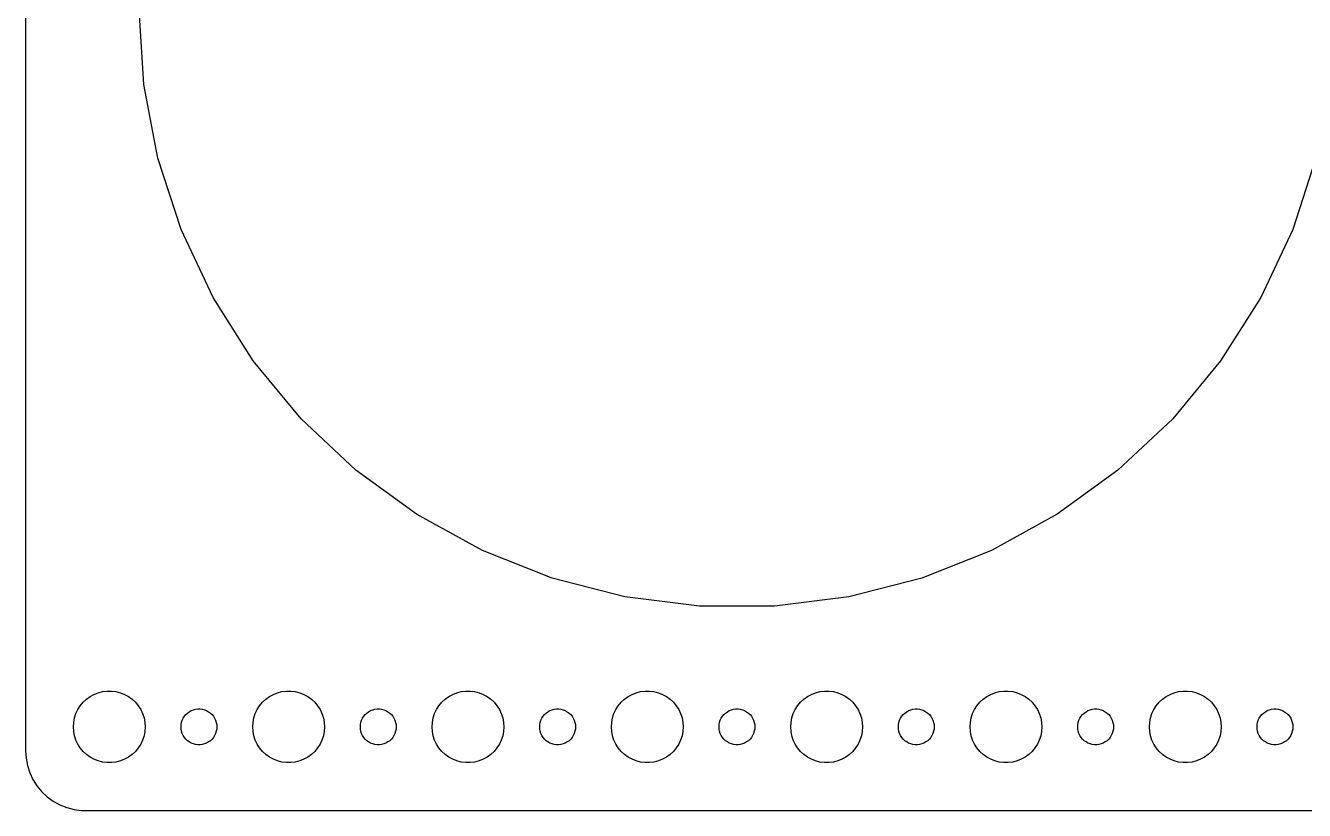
# Model space of a CAD drawing. Header units: metres. Extents: x -217 to 217, y -67 to 67.
# Drawn here: x -217 to -110, y -67 to -1.3 of the extents above; entities that cross this region are included whole.
import ezdxf

# ---------------------------------------------------------------- set-up
doc = ezdxf.new("R2010")
doc.units = ezdxf.units.M

msp = doc.modelspace()

# ---------------------------------------------------------------- linework, layer by layer
for p, q in [((-217, 62), (-217, -62)), ((-207.106, -6.26665), (-207.5, 0)), ((-205.929, -12.4345), (-207.106, -6.26665)), ((-203.989, -18.4062), (-205.929, -12.4345)), ((-109.071, -12.4345), (-111.011, -18.4062)), ((-201.315, -24.0877), (-203.989, -18.4062)), ((-111.011, -18.4062), (-113.685, -24.0877)), ((-197.951, -29.3893), (-201.315, -24.0877)), ((-113.685, -24.0877), (-117.049, -29.3893)), ((-193.948, -34.2274), (-197.951, -29.3893)), ((-117.049, -29.3893), (-121.052, -34.2274)), ((-189.371, -38.5257), (-193.948, -34.2274)), ((-121.052, -34.2274), (-125.629, -38.5257)), ((-184.291, -42.2164), (-189.371, -38.5257)), ((-125.629, -38.5257), (-130.709, -42.2164)), ((-178.789, -45.2413), (-184.291, -42.2164)), ((-130.709, -42.2164), (-136.211, -45.2413)), ((-172.951, -47.5528), (-178.789, -45.2413)), ((-136.211, -45.2413), (-142.049, -47.5528)), ((-166.869, -49.1143), (-172.951, -47.5528)), ((-142.049, -47.5528), (-148.131, -49.1143)), ((-160.64, -49.9013), (-166.869, -49.1143)), ((-148.131, -49.1143), (-154.36, -49.9013)), ((-154.36, -49.9013), (-160.64, -49.9013)), ((-212.187, -57.9464), (-211.912, -57.6885)), ((-211.912, -57.6885), (-211.607, -57.467)), ((-211.607, -57.467), (-211.277, -57.2855)), ((-211.277, -57.2855), (-210.927, -57.1468)), ((-210.927, -57.1468), (-210.562, -57.0531)), ((-210.562, -57.0531), (-210.188, -57.0059)), ((-210.188, -57.0059), (-209.812, -57.0059)), ((-209.812, -57.0059), (-209.438, -57.0531)), ((-209.438, -57.0531), (-209.073, -57.1468)), ((-209.073, -57.1468), (-208.723, -57.2855)), ((-208.723, -57.2855), (-208.393, -57.467)), ((-208.393, -57.467), (-208.088, -57.6885)), ((-208.088, -57.6885), (-207.813, -57.9464)), ((-197.187, -57.9464), (-196.912, -57.6885)), ((-196.912, -57.6885), (-196.607, -57.467)), ((-196.607, -57.467), (-196.277, -57.2855)), ((-196.277, -57.2855), (-195.927, -57.1468)), ((-195.927, -57.1468), (-195.562, -57.0531)), ((-195.562, -57.0531), (-195.188, -57.0059)), ((-195.188, -57.0059), (-194.812, -57.0059)), ((-194.812, -57.0059), (-194.438, -57.0531)), ((-194.438, -57.0531), (-194.073, -57.1468)), ((-194.073, -57.1468), (-193.723, -57.2855)), ((-193.723, -57.2855), (-193.393, -57.467)), ((-193.393, -57.467), (-193.088, -57.6885)), ((-193.088, -57.6885), (-192.813, -57.9464)), ((-182.187, -57.9464), (-181.912, -57.6885)), ((-181.912, -57.6885), (-181.607, -57.467)), ((-181.607, -57.467), (-181.277, -57.2855)), ((-181.277, -57.2855), (-180.927, -57.1468)), ((-180.927, -57.1468), (-180.562, -57.0531)), ((-180.562, -57.0531), (-180.188, -57.0059)), ((-180.188, -57.0059), (-179.812, -57.0059)), ((-179.812, -57.0059), (-179.438, -57.0531)), ((-179.438, -57.0531), (-179.073, -57.1468)), ((-179.073, -57.1468), (-178.723, -57.2855)), ((-178.723, -57.2855), (-178.393, -57.467)), ((-178.393, -57.467), (-178.088, -57.6885)), ((-178.088, -57.6885), (-177.813, -57.9464)), ((-167.187, -57.9464), (-166.912, -57.6885)), ((-166.912, -57.6885), (-166.607, -57.467)), ((-166.607, -57.467), (-166.277, -57.2855)), ((-166.277, -57.2855), (-165.927, -57.1468)), ((-165.927, -57.1468), (-165.562, -57.0531)), ((-165.562, -57.0531), (-165.188, -57.0059)), ((-165.188, -57.0059), (-164.812, -57.0059)), ((-164.812, -57.0059), (-164.438, -57.0531)), ((-164.438, -57.0531), (-164.073, -57.1468)), ((-164.073, -57.1468), (-163.723, -57.2855)), ((-163.723, -57.2855), (-163.393, -57.467)), ((-163.393, -57.467), (-163.088, -57.6885)), ((-163.088, -57.6885), (-162.813, -57.9464)), ((-152.187, -57.9464), (-151.912, -57.6885)), ((-151.912, -57.6885), (-151.607, -57.467)), ((-151.607, -57.467), (-151.277, -57.2855)), ((-151.277, -57.2855), (-150.927, -57.1468)), ((-150.927, -57.1468), (-150.562, -57.0531)), ((-150.562, -57.0531), (-150.188, -57.0059)), ((-150.188, -57.0059), (-149.812, -57.0059)), ((-149.812, -57.0059), (-149.438, -57.0531)), ((-149.438, -57.0531), (-149.073, -57.1468)), ((-149.073, -57.1468), (-148.723, -57.2855)), ((-148.723, -57.2855), (-148.393, -57.467)), ((-148.393, -57.467), (-148.088, -57.6885)), ((-148.088, -57.6885), (-147.813, -57.9464)), ((-137.187, -57.9464), (-136.912, -57.6885)), ((-136.912, -57.6885), (-136.607, -57.467)), ((-136.607, -57.467), (-136.277, -57.2855)), ((-136.277, -57.2855), (-135.927, -57.1468)), ((-135.927, -57.1468), (-135.562, -57.0531)), ((-135.562, -57.0531), (-135.188, -57.0059)), ((-135.188, -57.0059), (-134.812, -57.0059)), ((-134.812, -57.0059), (-134.438, -57.0531)), ((-134.438, -57.0531), (-134.073, -57.1468)), ((-134.073, -57.1468), (-133.723, -57.2855)), ((-133.723, -57.2855), (-133.393, -57.467)), ((-133.393, -57.467), (-133.088, -57.6885)), ((-133.088, -57.6885), (-132.813, -57.9464)), ((-122.187, -57.9464), (-121.912, -57.6885)), ((-121.912, -57.6885), (-121.607, -57.467)), ((-121.607, -57.467), (-121.277, -57.2855)), ((-121.277, -57.2855), (-120.927, -57.1468)), ((-120.927, -57.1468), (-120.562, -57.0531)), ((-120.562, -57.0531), (-120.188, -57.0059)), ((-120.188, -57.0059), (-119.812, -57.0059)), ((-119.812, -57.0059), (-119.438, -57.0531)), ((-119.438, -57.0531), (-119.073, -57.1468)), ((-119.073, -57.1468), (-118.723, -57.2855)), ((-118.723, -57.2855), (-118.393, -57.467)), ((-118.393, -57.467), (-118.088, -57.6885)), ((-118.088, -57.6885), (-117.813, -57.9464)), ((-212.789, -58.8956), (-212.629, -58.5547)), ((-212.629, -58.5547), (-212.427, -58.2366)), ((-212.427, -58.2366), (-212.187, -57.9464)), ((-207.813, -57.9464), (-207.573, -58.2366)), ((-207.573, -58.2366), (-207.371, -58.5547)), ((-207.371, -58.5547), (-207.211, -58.8956)), ((-203.456, -58.8442), (-203.304, -58.7335)), ((-203.304, -58.7335), (-203.139, -58.6428)), ((-203.139, -58.6428), (-202.964, -58.5734)), ((-202.964, -58.5734), (-202.781, -58.5266)), ((-202.781, -58.5266), (-202.594, -58.503)), ((-202.594, -58.503), (-202.406, -58.503)), ((-202.406, -58.503), (-202.219, -58.5266)), ((-202.219, -58.5266), (-202.036, -58.5734)), ((-202.036, -58.5734), (-201.861, -58.6428)), ((-201.861, -58.6428), (-201.696, -58.7335)), ((-201.696, -58.7335), (-201.544, -58.8442)), ((-197.789, -58.8956), (-197.629, -58.5547)), ((-197.629, -58.5547), (-197.427, -58.2366)), ((-197.427, -58.2366), (-197.187, -57.9464)), ((-192.813, -57.9464), (-192.573, -58.2366)), ((-192.573, -58.2366), (-192.371, -58.5547)), ((-192.371, -58.5547), (-192.211, -58.8956)), ((-188.456, -58.8442), (-188.304, -58.7335)), ((-188.304, -58.7335), (-188.139, -58.6428)), ((-188.139, -58.6428), (-187.964, -58.5734)), ((-187.964, -58.5734), (-187.781, -58.5266)), ((-187.781, -58.5266), (-187.594, -58.503)), ((-187.594, -58.503), (-187.406, -58.503)), ((-187.406, -58.503), (-187.219, -58.5266)), ((-187.219, -58.5266), (-187.036, -58.5734)), ((-187.036, -58.5734), (-186.861, -58.6428)), ((-186.861, -58.6428), (-186.696, -58.7335)), ((-186.696, -58.7335), (-186.544, -58.8442)), ((-182.789, -58.8956), (-182.629, -58.5547)), ((-182.629, -58.5547), (-182.427, -58.2366)), ((-182.427, -58.2366), (-182.187, -57.9464)), ((-177.813, -57.9464), (-177.573, -58.2366)), ((-177.573, -58.2366), (-177.371, -58.5547)), ((-177.371, -58.5547), (-177.211, -58.8956)), ((-173.456, -58.8442), (-173.304, -58.7335)), ((-173.304, -58.7335), (-173.139, -58.6428)), ((-173.139, -58.6428), (-172.964, -58.5734)), ((-172.964, -58.5734), (-172.781, -58.5266)), ((-172.781, -58.5266), (-172.594, -58.503)), ((-172.594, -58.503), (-172.406, -58.503)), ((-172.406, -58.503), (-172.219, -58.5266)), ((-172.219, -58.5266), (-172.036, -58.5734)), ((-172.036, -58.5734), (-171.861, -58.6428)), ((-171.861, -58.6428), (-171.696, -58.7335)), ((-171.696, -58.7335), (-171.544, -58.8442)), ((-167.789, -58.8956), (-167.629, -58.5547)), ((-167.629, -58.5547), (-167.427, -58.2366)), ((-167.427, -58.2366), (-167.187, -57.9464)), ((-162.813, -57.9464), (-162.573, -58.2366)), ((-162.573, -58.2366), (-162.371, -58.5547)), ((-162.371, -58.5547), (-162.211, -58.8956)), ((-158.456, -58.8442), (-158.304, -58.7335)), ((-158.304, -58.7335), (-158.139, -58.6428)), ((-158.139, -58.6428), (-157.964, -58.5734)), ((-157.964, -58.5734), (-157.781, -58.5266)), ((-157.781, -58.5266), (-157.594, -58.503)), ((-157.594, -58.503), (-157.406, -58.503)), ((-157.406, -58.503), (-157.219, -58.5266)), ((-157.219, -58.5266), (-157.036, -58.5734)), ((-157.036, -58.5734), (-156.861, -58.6428)), ((-156.861, -58.6428), (-156.696, -58.7335)), ((-156.696, -58.7335), (-156.544, -58.8442)), ((-152.789, -58.8956), (-152.629, -58.5547)), ((-152.629, -58.5547), (-152.427, -58.2366)), ((-152.427, -58.2366), (-152.187, -57.9464)), ((-147.813, -57.9464), (-147.573, -58.2366)), ((-147.573, -58.2366), (-147.371, -58.5547)), ((-147.371, -58.5547), (-147.211, -58.8956)), ((-143.456, -58.8442), (-143.304, -58.7335)), ((-143.304, -58.7335), (-143.139, -58.6428)), ((-143.139, -58.6428), (-142.964, -58.5734)), ((-142.964, -58.5734), (-142.781, -58.5266)), ((-142.781, -58.5266), (-142.594, -58.503)), ((-142.594, -58.503), (-142.406, -58.503)), ((-142.406, -58.503), (-142.219, -58.5266)), ((-142.219, -58.5266), (-142.036, -58.5734)), ((-142.036, -58.5734), (-141.861, -58.6428)), ((-141.861, -58.6428), (-141.696, -58.7335)), ((-141.696, -58.7335), (-141.544, -58.8442)), ((-137.789, -58.8956), (-137.629, -58.5547)), ((-137.629, -58.5547), (-137.427, -58.2366)), ((-137.427, -58.2366), (-137.187, -57.9464)), ((-132.813, -57.9464), (-132.573, -58.2366)), ((-132.573, -58.2366), (-132.371, -58.5547)), ((-132.371, -58.5547), (-132.211, -58.8956)), ((-128.456, -58.8442), (-128.304, -58.7335)), ((-128.304, -58.7335), (-128.139, -58.6428)), ((-128.139, -58.6428), (-127.964, -58.5734)), ((-127.964, -58.5734), (-127.781, -58.5266)), ((-127.781, -58.5266), (-127.594, -58.503)), ((-127.594, -58.503), (-127.406, -58.503)), ((-127.406, -58.503), (-127.219, -58.5266)), ((-127.219, -58.5266), (-127.036, -58.5734)), ((-127.036, -58.5734), (-126.861, -58.6428)), ((-126.861, -58.6428), (-126.696, -58.7335)), ((-126.696, -58.7335), (-126.544, -58.8442)), ((-122.789, -58.8956), (-122.629, -58.5547)), ((-122.629, -58.5547), (-122.427, -58.2366)), ((-122.427, -58.2366), (-122.187, -57.9464)), ((-117.813, -57.9464), (-117.573, -58.2366)), ((-117.573, -58.2366), (-117.371, -58.5547)), ((-117.371, -58.5547), (-117.211, -58.8956)), ((-113.456, -58.8442), (-113.304, -58.7335)), ((-113.304, -58.7335), (-113.139, -58.6428)), ((-113.139, -58.6428), (-112.964, -58.5734)), ((-112.964, -58.5734), (-112.781, -58.5266)), ((-112.781, -58.5266), (-112.594, -58.503)), ((-112.594, -58.503), (-112.406, -58.503)), ((-112.406, -58.503), (-112.219, -58.5266)), ((-112.219, -58.5266), (-112.036, -58.5734)), ((-112.036, -58.5734), (-111.861, -58.6428)), ((-111.861, -58.6428), (-111.696, -58.7335)), ((-111.696, -58.7335), (-111.544, -58.8442)), ((-213, -60), (-212.976, -59.624)), ((-212.976, -59.624), (-212.906, -59.2539)), ((-212.906, -59.2539), (-212.789, -58.8956)), ((-207.211, -58.8956), (-207.094, -59.2539)), ((-207.094, -59.2539), (-207.024, -59.624)), ((-207.024, -59.624), (-207, -60)), ((-204, -60), (-203.988, -59.812)), ((-203.988, -59.812), (-203.953, -59.627)), ((-203.953, -59.627), (-203.895, -59.4478)), ((-203.895, -59.4478), (-203.814, -59.2774)), ((-203.814, -59.2774), (-203.714, -59.1183)), ((-203.714, -59.1183), (-203.593, -58.9732)), ((-203.593, -58.9732), (-203.456, -58.8442)), ((-201.544, -58.8442), (-201.407, -58.9732)), ((-201.407, -58.9732), (-201.286, -59.1183)), ((-201.286, -59.1183), (-201.186, -59.2774)), ((-201.186, -59.2774), (-201.105, -59.4478)), ((-201.105, -59.4478), (-201.047, -59.627)), ((-201.047, -59.627), (-201.012, -59.812)), ((-201.012, -59.812), (-201, -60)), ((-198, -60), (-197.976, -59.624)), ((-197.976, -59.624), (-197.906, -59.2539)), ((-197.906, -59.2539), (-197.789, -58.8956)), ((-192.211, -58.8956), (-192.094, -59.2539)), ((-192.094, -59.2539), (-192.024, -59.624)), ((-192.024, -59.624), (-192, -60)), ((-189, -60), (-188.988, -59.812)), ((-188.988, -59.812), (-188.953, -59.627)), ((-188.953, -59.627), (-188.895, -59.4478)), ((-188.895, -59.4478), (-188.814, -59.2774)), ((-188.814, -59.2774), (-188.714, -59.1183)), ((-188.714, -59.1183), (-188.593, -58.9732)), ((-188.593, -58.9732), (-188.456, -58.8442)), ((-186.544, -58.8442), (-186.407, -58.9732)), ((-186.407, -58.9732), (-186.286, -59.1183)), ((-186.286, -59.1183), (-186.186, -59.2774)), ((-186.186, -59.2774), (-186.105, -59.4478)), ((-186.105, -59.4478), (-186.047, -59.627)), ((-186.047, -59.627), (-186.012, -59.812)), ((-186.012, -59.812), (-186, -60)), ((-183, -60), (-182.976, -59.624)), ((-182.976, -59.624), (-182.906, -59.2539)), ((-182.906, -59.2539), (-182.789, -58.8956)), ((-177.211, -58.8956), (-177.094, -59.2539)), ((-177.094, -59.2539), (-177.024, -59.624)), ((-177.024, -59.624), (-177, -60)), ((-174, -60), (-173.988, -59.812)), ((-173.988, -59.812), (-173.953, -59.627)), ((-173.953, -59.627), (-173.895, -59.4478)), ((-173.895, -59.4478), (-173.814, -59.2774)), ((-173.814, -59.2774), (-173.714, -59.1183)), ((-173.714, -59.1183), (-173.593, -58.9732)), ((-173.593, -58.9732), (-173.456, -58.8442)), ((-171.544, -58.8442), (-171.407, -58.9732)), ((-171.407, -58.9732), (-171.286, -59.1183)), ((-171.286, -59.1183), (-171.186, -59.2774)), ((-171.186, -59.2774), (-171.105, -59.4478)), ((-171.105, -59.4478), (-171.047, -59.627)), ((-171.047, -59.627), (-171.012, -59.812)), ((-171.012, -59.812), (-171, -60)), ((-168, -60), (-167.976, -59.624)), ((-167.976, -59.624), (-167.906, -59.2539)), ((-167.906, -59.2539), (-167.789, -58.8956)), ((-162.211, -58.8956), (-162.094, -59.2539)), ((-162.094, -59.2539), (-162.024, -59.624)), ((-162.024, -59.624), (-162, -60)), ((-159, -60), (-158.988, -59.812)), ((-158.988, -59.812), (-158.953, -59.627)), ((-158.953, -59.627), (-158.895, -59.4478)), ((-158.895, -59.4478), (-158.814, -59.2774)), ((-158.814, -59.2774), (-158.714, -59.1183)), ((-158.714, -59.1183), (-158.593, -58.9732)), ((-158.593, -58.9732), (-158.456, -58.8442)), ((-156.544, -58.8442), (-156.407, -58.9732)), ((-156.407, -58.9732), (-156.286, -59.1183)), ((-156.286, -59.1183), (-156.186, -59.2774)), ((-156.186, -59.2774), (-156.105, -59.4478)), ((-156.105, -59.4478), (-156.047, -59.627)), ((-156.047, -59.627), (-156.012, -59.812)), ((-156.012, -59.812), (-156, -60)), ((-153, -60), (-152.976, -59.624)), ((-152.976, -59.624), (-152.906, -59.2539)), ((-152.906, -59.2539), (-152.789, -58.8956)), ((-147.211, -58.8956), (-147.094, -59.2539)), ((-147.094, -59.2539), (-147.024, -59.624)), ((-147.024, -59.624), (-147, -60)), ((-144, -60), (-143.988, -59.812)), ((-143.988, -59.812), (-143.953, -59.627)), ((-143.953, -59.627), (-143.895, -59.4478)), ((-143.895, -59.4478), (-143.814, -59.2774)), ((-143.814, -59.2774), (-143.714, -59.1183)), ((-143.714, -59.1183), (-143.593, -58.9732)), ((-143.593, -58.9732), (-143.456, -58.8442)), ((-141.544, -58.8442), (-141.407, -58.9732)), ((-141.407, -58.9732), (-141.286, -59.1183)), ((-141.286, -59.1183), (-141.186, -59.2774)), ((-141.186, -59.2774), (-141.105, -59.4478)), ((-141.105, -59.4478), (-141.047, -59.627)), ((-141.047, -59.627), (-141.012, -59.812)), ((-141.012, -59.812), (-141, -60)), ((-138, -60), (-137.976, -59.624)), ((-137.976, -59.624), (-137.906, -59.2539)), ((-137.906, -59.2539), (-137.789, -58.8956)), ((-132.211, -58.8956), (-132.094, -59.2539)), ((-132.094, -59.2539), (-132.024, -59.624)), ((-132.024, -59.624), (-132, -60)), ((-129, -60), (-128.988, -59.812)), ((-128.988, -59.812), (-128.953, -59.627)), ((-128.953, -59.627), (-128.895, -59.4478)), ((-128.895, -59.4478), (-128.814, -59.2774)), ((-128.814, -59.2774), (-128.714, -59.1183)), ((-128.714, -59.1183), (-128.593, -58.9732)), ((-128.593, -58.9732), (-128.456, -58.8442)), ((-126.544, -58.8442), (-126.407, -58.9732)), ((-126.407, -58.9732), (-126.286, -59.1183)), ((-126.286, -59.1183), (-126.186, -59.2774)), ((-126.186, -59.2774), (-126.105, -59.4478)), ((-126.105, -59.4478), (-126.047, -59.627)), ((-126.047, -59.627), (-126.012, -59.812)), ((-126.012, -59.812), (-126, -60)), ((-123, -60), (-122.976, -59.624)), ((-122.976, -59.624), (-122.906, -59.2539)), ((-122.906, -59.2539), (-122.789, -58.8956)), ((-117.211, -58.8956), (-117.094, -59.2539)), ((-117.094, -59.2539), (-117.024, -59.624)), ((-117.024, -59.624), (-117, -60)), ((-114, -60), (-113.988, -59.812)), ((-113.988, -59.812), (-113.953, -59.627)), ((-113.953, -59.627), (-113.895, -59.4478)), ((-113.895, -59.4478), (-113.814, -59.2774)), ((-113.814, -59.2774), (-113.714, -59.1183)), ((-113.714, -59.1183), (-113.593, -58.9732)), ((-113.593, -58.9732), (-113.456, -58.8442)), ((-111.544, -58.8442), (-111.407, -58.9732)), ((-111.407, -58.9732), (-111.286, -59.1183)), ((-111.286, -59.1183), (-111.186, -59.2774)), ((-111.186, -59.2774), (-111.105, -59.4478)), ((-111.105, -59.4478), (-111.047, -59.627)), ((-111.047, -59.627), (-111.012, -59.812)), ((-111.012, -59.812), (-111, -60)), ((-212.976, -60.376), (-213, -60)), ((-212.906, -60.7461), (-212.976, -60.376)), ((-212.789, -61.1044), (-212.906, -60.7461)), ((-207.094, -60.7461), (-207.211, -61.1044)), ((-207.024, -60.376), (-207.094, -60.7461)), ((-207, -60), (-207.024, -60.376)), ((-203.988, -60.188), (-204, -60)), ((-203.953, -60.373), (-203.988, -60.188)), ((-203.895, -60.5522), (-203.953, -60.373)), ((-203.814, -60.7226), (-203.895, -60.5522)), ((-203.714, -60.8817), (-203.814, -60.7226)), ((-203.593, -61.0268), (-203.714, -60.8817)), ((-201.286, -60.8817), (-201.407, -61.0268)), ((-201.186, -60.7226), (-201.286, -60.8817)), ((-201.105, -60.5522), (-201.186, -60.7226)), ((-201.047, -60.373), (-201.105, -60.5522)), ((-201.012, -60.188), (-201.047, -60.373)), ((-201, -60), (-201.012, -60.188)), ((-197.976, -60.376), (-198, -60)), ((-197.906, -60.7461), (-197.976, -60.376)), ((-197.789, -61.1044), (-197.906, -60.7461)), ((-192.094, -60.7461), (-192.211, -61.1044)), ((-192.024, -60.376), (-192.094, -60.7461)), ((-192, -60), (-192.024, -60.376)), ((-188.988, -60.188), (-189, -60)), ((-188.953, -60.373), (-188.988, -60.188)), ((-188.895, -60.5522), (-188.953, -60.373)), ((-188.814, -60.7226), (-188.895, -60.5522)), ((-188.714, -60.8817), (-188.814, -60.7226)), ((-188.593, -61.0268), (-188.714, -60.8817)), ((-186.286, -60.8817), (-186.407, -61.0268)), ((-186.186, -60.7226), (-186.286, -60.8817)), ((-186.105, -60.5522), (-186.186, -60.7226)), ((-186.047, -60.373), (-186.105, -60.5522)), ((-186.012, -60.188), (-186.047, -60.373)), ((-186, -60), (-186.012, -60.188)), ((-182.976, -60.376), (-183, -60)), ((-182.906, -60.7461), (-182.976, -60.376)), ((-182.789, -61.1044), (-182.906, -60.7461)), ((-177.094, -60.7461), (-177.211, -61.1044)), ((-177.024, -60.376), (-177.094, -60.7461)), ((-177, -60), (-177.024, -60.376)), ((-173.988, -60.188), (-174, -60)), ((-173.953, -60.373), (-173.988, -60.188)), ((-173.895, -60.5522), (-173.953, -60.373)), ((-173.814, -60.7226), (-173.895, -60.5522)), ((-173.714, -60.8817), (-173.814, -60.7226)), ((-173.593, -61.0268), (-173.714, -60.8817)), ((-171.286, -60.8817), (-171.407, -61.0268)), ((-171.186, -60.7226), (-171.286, -60.8817)), ((-171.105, -60.5522), (-171.186, -60.7226)), ((-171.047, -60.373), (-171.105, -60.5522)), ((-171.012, -60.188), (-171.047, -60.373)), ((-171, -60), (-171.012, -60.188)), ((-167.976, -60.376), (-168, -60)), ((-167.906, -60.7461), (-167.976, -60.376)), ((-167.789, -61.1044), (-167.906, -60.7461)), ((-162.094, -60.7461), (-162.211, -61.1044)), ((-162.024, -60.376), (-162.094, -60.7461)), ((-162, -60), (-162.024, -60.376)), ((-158.988, -60.188), (-159, -60)), ((-158.953, -60.373), (-158.988, -60.188)), ((-158.895, -60.5522), (-158.953, -60.373)), ((-158.814, -60.7226), (-158.895, -60.5522)), ((-158.714, -60.8817), (-158.814, -60.7226)), ((-158.593, -61.0268), (-158.714, -60.8817)), ((-156.286, -60.8817), (-156.407, -61.0268)), ((-156.186, -60.7226), (-156.286, -60.8817)), ((-156.105, -60.5522), (-156.186, -60.7226)), ((-156.047, -60.373), (-156.105, -60.5522)), ((-156.012, -60.188), (-156.047, -60.373)), ((-156, -60), (-156.012, -60.188)), ((-152.976, -60.376), (-153, -60)), ((-152.906, -60.7461), (-152.976, -60.376)), ((-152.789, -61.1044), (-152.906, -60.7461)), ((-147.094, -60.7461), (-147.211, -61.1044)), ((-147.024, -60.376), (-147.094, -60.7461)), ((-147, -60), (-147.024, -60.376)), ((-143.988, -60.188), (-144, -60)), ((-143.953, -60.373), (-143.988, -60.188)), ((-143.895, -60.5522), (-143.953, -60.373)), ((-143.814, -60.7226), (-143.895, -60.5522)), ((-143.714, -60.8817), (-143.814, -60.7226)), ((-143.593, -61.0268), (-143.714, -60.8817)), ((-141.286, -60.8817), (-141.407, -61.0268)), ((-141.186, -60.7226), (-141.286, -60.8817)), ((-141.105, -60.5522), (-141.186, -60.7226)), ((-141.047, -60.373), (-141.105, -60.5522)), ((-141.012, -60.188), (-141.047, -60.373)), ((-141, -60), (-141.012, -60.188)), ((-137.976, -60.376), (-138, -60)), ((-137.906, -60.7461), (-137.976, -60.376)), ((-137.789, -61.1044), (-137.906, -60.7461)), ((-132.094, -60.7461), (-132.211, -61.1044)), ((-132.024, -60.376), (-132.094, -60.7461)), ((-132, -60), (-132.024, -60.376)), ((-128.988, -60.188), (-129, -60)), ((-128.953, -60.373), (-128.988, -60.188)), ((-128.895, -60.5522), (-128.953, -60.373)), ((-128.814, -60.7226), (-128.895, -60.5522)), ((-128.714, -60.8817), (-128.814, -60.7226)), ((-128.593, -61.0268), (-128.714, -60.8817)), ((-126.286, -60.8817), (-126.407, -61.0268)), ((-126.186, -60.7226), (-126.286, -60.8817)), ((-126.105, -60.5522), (-126.186, -60.7226)), ((-126.047, -60.373), (-126.105, -60.5522)), ((-126.012, -60.188), (-126.047, -60.373)), ((-126, -60), (-126.012, -60.188)), ((-122.976, -60.376), (-123, -60)), ((-122.906, -60.7461), (-122.976, -60.376)), ((-122.789, -61.1044), (-122.906, -60.7461)), ((-117.094, -60.7461), (-117.211, -61.1044)), ((-117.024, -60.376), (-117.094, -60.7461)), ((-117, -60), (-117.024, -60.376)), ((-113.988, -60.188), (-114, -60)), ((-113.953, -60.373), (-113.988, -60.188)), ((-113.895, -60.5522), (-113.953, -60.373)), ((-113.814, -60.7226), (-113.895, -60.5522)), ((-113.714, -60.8817), (-113.814, -60.7226)), ((-113.593, -61.0268), (-113.714, -60.8817)), ((-111.286, -60.8817), (-111.407, -61.0268)), ((-111.186, -60.7226), (-111.286, -60.8817)), ((-111.105, -60.5522), (-111.186, -60.7226)), ((-111.047, -60.373), (-111.105, -60.5522)), ((-111.012, -60.188), (-111.047, -60.373)), ((-111, -60), (-111.012, -60.188)), ((-217, -62), (-216.961, -62.6267)), ((-212.629, -61.4453), (-212.789, -61.1044)), ((-212.427, -61.7634), (-212.629, -61.4453)), ((-212.187, -62.0536), (-212.427, -61.7634)), ((-207.573, -61.7634), (-207.813, -62.0536)), ((-207.371, -61.4453), (-207.573, -61.7634)), ((-207.211, -61.1044), (-207.371, -61.4453)), ((-203.456, -61.1558), (-203.593, -61.0268)), ((-203.304, -61.2665), (-203.456, -61.1558)), ((-203.139, -61.3572), (-203.304, -61.2665)), ((-202.964, -61.4266), (-203.139, -61.3572)), ((-202.781, -61.4734), (-202.964, -61.4266)), ((-202.594, -61.497), (-202.781, -61.4734)), ((-202.406, -61.497), (-202.594, -61.497)), ((-202.219, -61.4734), (-202.406, -61.497)), ((-202.036, -61.4266), (-202.219, -61.4734)), ((-201.861, -61.3572), (-202.036, -61.4266)), ((-201.696, -61.2665), (-201.861, -61.3572)), ((-201.544, -61.1558), (-201.696, -61.2665)), ((-201.407, -61.0268), (-201.544, -61.1558)), ((-197.629, -61.4453), (-197.789, -61.1044)), ((-197.427, -61.7634), (-197.629, -61.4453)), ((-197.187, -62.0536), (-197.427, -61.7634)), ((-192.573, -61.7634), (-192.813, -62.0536)), ((-192.371, -61.4453), (-192.573, -61.7634)), ((-192.211, -61.1044), (-192.371, -61.4453)), ((-188.456, -61.1558), (-188.593, -61.0268)), ((-188.304, -61.2665), (-188.456, -61.1558)), ((-188.139, -61.3572), (-188.304, -61.2665)), ((-187.964, -61.4266), (-188.139, -61.3572)), ((-187.781, -61.4734), (-187.964, -61.4266)), ((-187.594, -61.497), (-187.781, -61.4734)), ((-187.406, -61.497), (-187.594, -61.497)), ((-187.219, -61.4734), (-187.406, -61.497)), ((-187.036, -61.4266), (-187.219, -61.4734)), ((-186.861, -61.3572), (-187.036, -61.4266)), ((-186.696, -61.2665), (-186.861, -61.3572)), ((-186.544, -61.1558), (-186.696, -61.2665)), ((-186.407, -61.0268), (-186.544, -61.1558)), ((-182.629, -61.4453), (-182.789, -61.1044)), ((-182.427, -61.7634), (-182.629, -61.4453)), ((-182.187, -62.0536), (-182.427, -61.7634)), ((-177.573, -61.7634), (-177.813, -62.0536)), ((-177.371, -61.4453), (-177.573, -61.7634)), ((-177.211, -61.1044), (-177.371, -61.4453)), ((-173.456, -61.1558), (-173.593, -61.0268)), ((-173.304, -61.2665), (-173.456, -61.1558)), ((-173.139, -61.3572), (-173.304, -61.2665)), ((-172.964, -61.4266), (-173.139, -61.3572)), ((-172.781, -61.4734), (-172.964, -61.4266)), ((-172.594, -61.497), (-172.781, -61.4734)), ((-172.406, -61.497), (-172.594, -61.497)), ((-172.219, -61.4734), (-172.406, -61.497)), ((-172.036, -61.4266), (-172.219, -61.4734)), ((-171.861, -61.3572), (-172.036, -61.4266)), ((-171.696, -61.2665), (-171.861, -61.3572)), ((-171.544, -61.1558), (-171.696, -61.2665)), ((-171.407, -61.0268), (-171.544, -61.1558)), ((-167.629, -61.4453), (-167.789, -61.1044)), ((-167.427, -61.7634), (-167.629, -61.4453)), ((-167.187, -62.0536), (-167.427, -61.7634)), ((-162.573, -61.7634), (-162.813, -62.0536)), ((-162.371, -61.4453), (-162.573, -61.7634)), ((-162.211, -61.1044), (-162.371, -61.4453)), ((-158.456, -61.1558), (-158.593, -61.0268)), ((-158.304, -61.2665), (-158.456, -61.1558)), ((-158.139, -61.3572), (-158.304, -61.2665)), ((-157.964, -61.4266), (-158.139, -61.3572)), ((-157.781, -61.4734), (-157.964, -61.4266)), ((-157.594, -61.497), (-157.781, -61.4734)), ((-157.406, -61.497), (-157.594, -61.497)), ((-157.219, -61.4734), (-157.406, -61.497)), ((-157.036, -61.4266), (-157.219, -61.4734)), ((-156.861, -61.3572), (-157.036, -61.4266)), ((-156.696, -61.2665), (-156.861, -61.3572)), ((-156.544, -61.1558), (-156.696, -61.2665)), ((-156.407, -61.0268), (-156.544, -61.1558)), ((-152.629, -61.4453), (-152.789, -61.1044)), ((-152.427, -61.7634), (-152.629, -61.4453)), ((-152.187, -62.0536), (-152.427, -61.7634)), ((-147.573, -61.7634), (-147.813, -62.0536)), ((-147.371, -61.4453), (-147.573, -61.7634)), ((-147.211, -61.1044), (-147.371, -61.4453)), ((-143.456, -61.1558), (-143.593, -61.0268)), ((-143.304, -61.2665), (-143.456, -61.1558)), ((-143.139, -61.3572), (-143.304, -61.2665)), ((-142.964, -61.4266), (-143.139, -61.3572)), ((-142.781, -61.4734), (-142.964, -61.4266)), ((-142.594, -61.497), (-142.781, -61.4734)), ((-142.406, -61.497), (-142.594, -61.497)), ((-142.219, -61.4734), (-142.406, -61.497)), ((-142.036, -61.4266), (-142.219, -61.4734)), ((-141.861, -61.3572), (-142.036, -61.4266)), ((-141.696, -61.2665), (-141.861, -61.3572)), ((-141.544, -61.1558), (-141.696, -61.2665)), ((-141.407, -61.0268), (-141.544, -61.1558)), ((-137.629, -61.4453), (-137.789, -61.1044)), ((-137.427, -61.7634), (-137.629, -61.4453)), ((-137.187, -62.0536), (-137.427, -61.7634)), ((-132.573, -61.7634), (-132.813, -62.0536)), ((-132.371, -61.4453), (-132.573, -61.7634)), ((-132.211, -61.1044), (-132.371, -61.4453)), ((-128.456, -61.1558), (-128.593, -61.0268)), ((-128.304, -61.2665), (-128.456, -61.1558)), ((-128.139, -61.3572), (-128.304, -61.2665)), ((-127.964, -61.4266), (-128.139, -61.3572)), ((-127.781, -61.4734), (-127.964, -61.4266)), ((-127.594, -61.497), (-127.781, -61.4734)), ((-127.406, -61.497), (-127.594, -61.497)), ((-127.219, -61.4734), (-127.406, -61.497)), ((-127.036, -61.4266), (-127.219, -61.4734)), ((-126.861, -61.3572), (-127.036, -61.4266)), ((-126.696, -61.2665), (-126.861, -61.3572)), ((-126.544, -61.1558), (-126.696, -61.2665)), ((-126.407, -61.0268), (-126.544, -61.1558)), ((-122.629, -61.4453), (-122.789, -61.1044)), ((-122.427, -61.7634), (-122.629, -61.4453)), ((-122.187, -62.0536), (-122.427, -61.7634)), ((-117.573, -61.7634), (-117.813, -62.0536)), ((-117.371, -61.4453), (-117.573, -61.7634)), ((-117.211, -61.1044), (-117.371, -61.4453)), ((-113.456, -61.1558), (-113.593, -61.0268)), ((-113.304, -61.2665), (-113.456, -61.1558)), ((-113.139, -61.3572), (-113.304, -61.2665)), ((-112.964, -61.4266), (-113.139, -61.3572)), ((-112.781, -61.4734), (-112.964, -61.4266)), ((-112.594, -61.497), (-112.781, -61.4734)), ((-112.406, -61.497), (-112.594, -61.497)), ((-112.219, -61.4734), (-112.406, -61.497)), ((-112.036, -61.4266), (-112.219, -61.4734)), ((-111.861, -61.3572), (-112.036, -61.4266)), ((-111.696, -61.2665), (-111.861, -61.3572)), ((-111.544, -61.1558), (-111.696, -61.2665)), ((-111.407, -61.0268), (-111.544, -61.1558)), ((-216.961, -62.6267), (-216.843, -63.2434)), ((-211.912, -62.3115), (-212.187, -62.0536)), ((-211.607, -62.533), (-211.912, -62.3115)), ((-211.277, -62.7145), (-211.607, -62.533)), ((-210.927, -62.8532), (-211.277, -62.7145)), ((-210.562, -62.9469), (-210.927, -62.8532)), ((-210.188, -62.9941), (-210.562, -62.9469)), ((-209.812, -62.9941), (-210.188, -62.9941)), ((-209.438, -62.9469), (-209.812, -62.9941)), ((-209.073, -62.8532), (-209.438, -62.9469)), ((-208.723, -62.7145), (-209.073, -62.8532)), ((-208.393, -62.533), (-208.723, -62.7145)), ((-208.088, -62.3115), (-208.393, -62.533)), ((-207.813, -62.0536), (-208.088, -62.3115)), ((-196.912, -62.3115), (-197.187, -62.0536)), ((-196.607, -62.533), (-196.912, -62.3115)), ((-196.277, -62.7145), (-196.607, -62.533)), ((-195.927, -62.8532), (-196.277, -62.7145)), ((-195.562, -62.9469), (-195.927, -62.8532)), ((-195.188, -62.9941), (-195.562, -62.9469)), ((-194.812, -62.9941), (-195.188, -62.9941)), ((-194.438, -62.9469), (-194.812, -62.9941)), ((-194.073, -62.8532), (-194.438, -62.9469)), ((-193.723, -62.7145), (-194.073, -62.8532)), ((-193.393, -62.533), (-193.723, -62.7145)), ((-193.088, -62.3115), (-193.393, -62.533)), ((-192.813, -62.0536), (-193.088, -62.3115)), ((-181.912, -62.3115), (-182.187, -62.0536)), ((-181.607, -62.533), (-181.912, -62.3115)), ((-181.277, -62.7145), (-181.607, -62.533)), ((-180.927, -62.8532), (-181.277, -62.7145)), ((-180.562, -62.9469), (-180.927, -62.8532)), ((-180.188, -62.9941), (-180.562, -62.9469)), ((-179.812, -62.9941), (-180.188, -62.9941)), ((-179.438, -62.9469), (-179.812, -62.9941)), ((-179.073, -62.8532), (-179.438, -62.9469)), ((-178.723, -62.7145), (-179.073, -62.8532)), ((-178.393, -62.533), (-178.723, -62.7145)), ((-178.088, -62.3115), (-178.393, -62.533)), ((-177.813, -62.0536), (-178.088, -62.3115)), ((-166.912, -62.3115), (-167.187, -62.0536)), ((-166.607, -62.533), (-166.912, -62.3115)), ((-166.277, -62.7145), (-166.607, -62.533)), ((-165.927, -62.8532), (-166.277, -62.7145)), ((-165.562, -62.9469), (-165.927, -62.8532)), ((-165.188, -62.9941), (-165.562, -62.9469)), ((-164.812, -62.9941), (-165.188, -62.9941)), ((-164.438, -62.9469), (-164.812, -62.9941)), ((-164.073, -62.8532), (-164.438, -62.9469)), ((-163.723, -62.7145), (-164.073, -62.8532)), ((-163.393, -62.533), (-163.723, -62.7145)), ((-163.088, -62.3115), (-163.393, -62.533)), ((-162.813, -62.0536), (-163.088, -62.3115)), ((-151.912, -62.3115), (-152.187, -62.0536)), ((-151.607, -62.533), (-151.912, -62.3115)), ((-151.277, -62.7145), (-151.607, -62.533)), ((-150.927, -62.8532), (-151.277, -62.7145)), ((-150.562, -62.9469), (-150.927, -62.8532)), ((-150.188, -62.9941), (-150.562, -62.9469)), ((-149.812, -62.9941), (-150.188, -62.9941)), ((-149.438, -62.9469), (-149.812, -62.9941)), ((-149.073, -62.8532), (-149.438, -62.9469)), ((-148.723, -62.7145), (-149.073, -62.8532)), ((-148.393, -62.533), (-148.723, -62.7145)), ((-148.088, -62.3115), (-148.393, -62.533)), ((-147.813, -62.0536), (-148.088, -62.3115)), ((-136.912, -62.3115), (-137.187, -62.0536)), ((-136.607, -62.533), (-136.912, -62.3115)), ((-136.277, -62.7145), (-136.607, -62.533)), ((-135.927, -62.8532), (-136.277, -62.7145)), ((-135.562, -62.9469), (-135.927, -62.8532)), ((-135.188, -62.9941), (-135.562, -62.9469)), ((-134.812, -62.9941), (-135.188, -62.9941)), ((-134.438, -62.9469), (-134.812, -62.9941)), ((-134.073, -62.8532), (-134.438, -62.9469)), ((-133.723, -62.7145), (-134.073, -62.8532)), ((-133.393, -62.533), (-133.723, -62.7145)), ((-133.088, -62.3115), (-133.393, -62.533)), ((-132.813, -62.0536), (-133.088, -62.3115)), ((-121.912, -62.3115), (-122.187, -62.0536)), ((-121.607, -62.533), (-121.912, -62.3115)), ((-121.277, -62.7145), (-121.607, -62.533)), ((-120.927, -62.8532), (-121.277, -62.7145)), ((-120.562, -62.9469), (-120.927, -62.8532)), ((-120.188, -62.9941), (-120.562, -62.9469)), ((-119.812, -62.9941), (-120.188, -62.9941)), ((-119.438, -62.9469), (-119.812, -62.9941)), ((-119.073, -62.8532), (-119.438, -62.9469)), ((-118.723, -62.7145), (-119.073, -62.8532)), ((-118.393, -62.533), (-118.723, -62.7145)), ((-118.088, -62.3115), (-118.393, -62.533)), ((-117.813, -62.0536), (-118.088, -62.3115)), ((-216.843, -63.2434), (-216.649, -63.8406)), ((-216.649, -63.8406), (-216.382, -64.4088)), ((-216.382, -64.4088), (-216.045, -64.9389)), ((-216.045, -64.9389), (-215.645, -65.4227)), ((-215.645, -65.4227), (-215.187, -65.8526)), ((-215.187, -65.8526), (-214.679, -66.2216)), ((-214.679, -66.2216), (-214.129, -66.5241)), ((-214.129, -66.5241), (-213.545, -66.7553)), ((-213.545, -66.7553), (-212.937, -66.9114)), ((-212.937, -66.9114), (-212.314, -66.9901)), ((-212.314, -66.9901), (212.314, -66.9901))]:
    msp.add_line(p, q)

doc.saveas('drawing.dxf')
